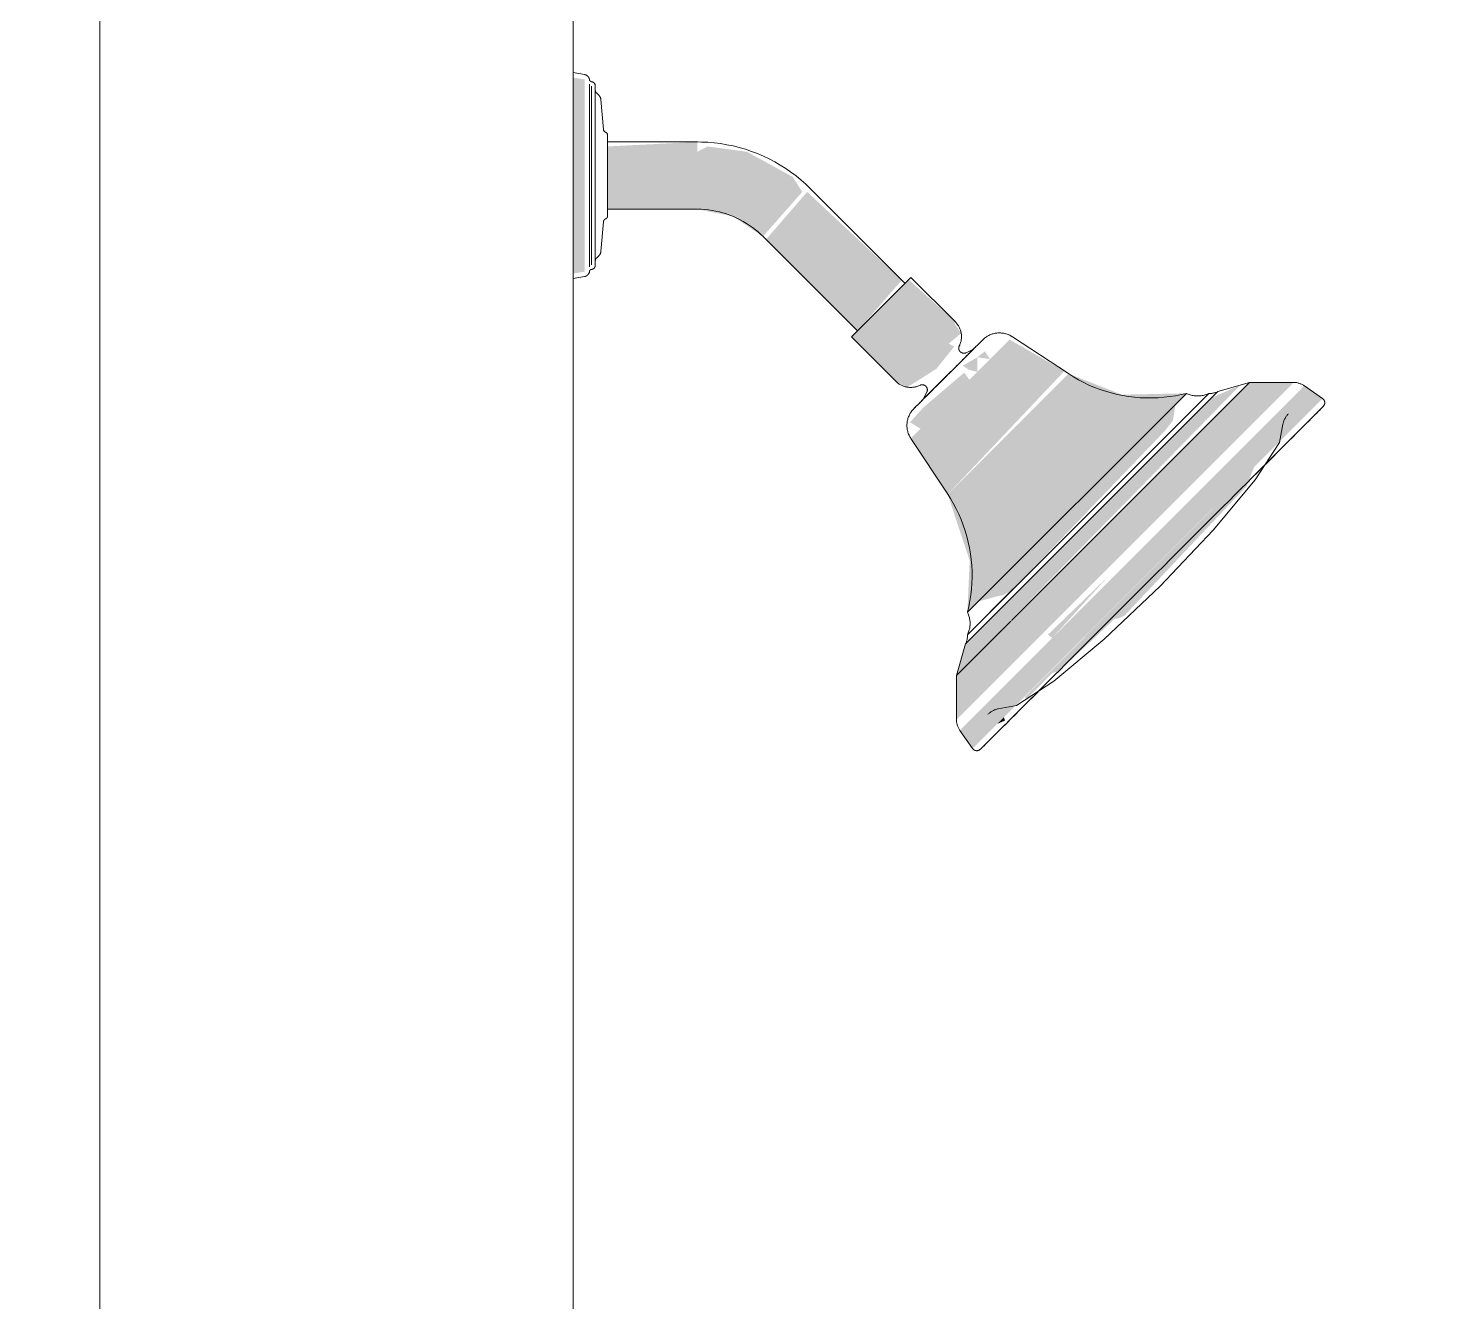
# Model space of a CAD drawing. Header units: inches. Extents: x 20478 to 36684, y -248 to 750.
# Drawn here: x 27383.52 to 27400.36, y 58.62 to 73.75 of the extents above; entities that cross this region are included whole.
import ezdxf

# ---------------------------------------------------------------- set-up
doc = ezdxf.new("R2010")
doc.units = ezdxf.units.IN
doc.header["$MEASUREMENT"] = 0
for name, color, linetype, lineweight in [('A-WALL-PATT', 111, 'Continuous', 13), ('G-ANNO-TEXT', 231, 'Continuous', 9), ('I-WALL', 2, 'Continuous', 13), ('P-SANR-FIXT', 6, 'Continuous', 9)]:
    doc.layers.add(name, color=color, linetype=linetype, lineweight=lineweight)

# ---------------------------------------------------------------- blocks, each defined once
blk = doc.blocks.new('Shower-Kohler-Devonshire-T396_4X - Oil Rubbed Bronze-V52-Elevation - South')
at = {"layer": 'P-SANR-FIXT'}
for points in [[(25355.328, 72), (25355.465, 72), (25355.465, 73.142), (25355.328, 73.165), (25355.328, 72.225)], [(25356.806, 71.6), (25356.806, 72.4), (25355.738, 72.346), (25355.738, 71.6)], [(25357.584, 71.278), (25357.621, 71.316), (25358.052, 71.806), (25357.94, 71.984), (25357.395, 72.283), (25356.927, 72.346), (25356.806, 72.283), (25356.806, 71.614), (25356.865, 71.588), (25357.227, 71.516), (25357.569, 71.287)], [(25355.328, 70.835), (25355.465, 70.858), (25355.465, 72), (25355.328, 72), (25355.328, 71.058)], [(25358.708, 70.153), (25359.236, 70.757), (25358.111, 71.806), (25357.621, 71.24), (25358.701, 70.16)], [(25359.164, 69.556), (25359.872, 70.263), (25359.318, 70.764), (25358.637, 70.083), (25359.127, 69.593)], [(25359.3, 69.486), (25359.434, 69.568), (25359.649, 69.706), (25359.859, 69.969), (25359.794, 70.003), (25359.941, 70.127), (25359.859, 70.25), (25359.164, 69.556)], [(25359.781, 68.212), (25361.168, 69.677), (25360.516, 70.051), (25359.343, 68.877), (25359.76, 68.244)], [(25360.015, 66.81), (25362.617, 69.412), (25361.853, 69.396), (25361.215, 69.646), (25359.781, 68.212), (25360.042, 67.424), (25360.031, 67.173)], [(25359.885, 65.534), (25363.893, 69.542), (25363.369, 69.542), (25359.885, 66.058), (25359.885, 65.687)], [(25359.885, 66.058), (25363.259, 69.51), (25362.919, 69.36), (25359.993, 66.434)], [(25360.077, 65.191), (25364.236, 69.35), (25364.02, 69.502), (25359.925, 65.407)], [(25360.144, 66.939), (25360.368, 66.999), (25360.446, 67.015), (25360.555, 67.083), (25362.364, 68.968), (25362.456, 69.086), (25362.488, 69.283), (25360.204, 66.999)], [(25360.723, 65.784), (25361.024, 66.09), (25361.103, 66.108), (25361.759, 66.728), (25361.83, 66.744), (25361.883, 66.772), (25363.33, 68.305), (25363.422, 68.535), (25360.694, 65.8)], [(25361.023, 66.505), (25361.696, 67.244), (25360.972, 66.544)], [(25360.372, 65.485), (25360.461, 65.523), (25360.45, 65.563)]]:
    blk.add_hatch(color=10, dxfattribs=at).paths.add_polyline_path(points, flags=0)
h = blk.add_hatch(color=10, dxfattribs=at)
h.paths.add_polyline_path([(25359.458, 68.992), (25360.04, 69.574), (25359.976, 69.658), (25359.488, 69.24), (25359.333, 69.068)], flags=0)
h.paths.add_polyline_path([(25360.133, 69.841), (25360.284, 69.818), (25360.223, 69.911), (25360.164, 69.865)], flags=0)
h.paths.add_polyline_path([(25360.133, 69.667), (25360.133, 69.841), (25359.96, 69.741), (25360.026, 69.695)], flags=0)
at = {"layer": 'P-SANR-FIXT', "color": 250}
for p, q in [((25355.465, 73.201), (25355.328, 73.225)), ((25355.524, 72), (25355.524, 73.085)), ((25355.524, 73.085), (25355.524, 72)), ((25355.549, 72), (25355.549, 73.061)), ((25355.549, 73.061), (25355.549, 72)), ((25355.637, 72.951), (25355.606, 72.982)), ((25355.69, 72.548), (25355.659, 72.903)), ((25356.806, 72.4), (25355.738, 72.4)), ((25355.738, 72), (25355.738, 72.4)), ((25355.524, 72), (25355.524, 70.915)), ((25355.524, 70.915), (25355.524, 72)), ((25355.549, 72), (25355.549, 70.939)), ((25355.549, 70.939), (25355.549, 72)), ((25355.738, 71.6), (25355.738, 72)), ((25359.274, 70.719), (25358.149, 71.844)), ((25355.738, 71.6), (25356.806, 71.6)), ((25355.659, 71.097), (25355.69, 71.452)), ((25357.584, 71.278), (25358.708, 70.153)), ((25355.606, 71.018), (25355.637, 71.049)), ((25355.328, 70.775), (25355.465, 70.799)), ((25358.637, 70.083), (25359.344, 70.79)), ((25359.872, 70.263), (25359.344, 70.79)), ((25358.637, 70.083), (25359.164, 69.556)), ((25361.215, 69.646), (25360.55, 70.084)), ((25360.086, 69.937), (25359.49, 69.341)), ((25359.49, 69.341), (25360.086, 69.937)), ((25360.086, 69.937), (25360, 69.894)), ((25363.369, 69.542), (25360.541, 66.714)), ((25363.369, 69.542), (25362.993, 69.434)), ((25363.893, 69.542), (25363.369, 69.542)), ((25359.533, 69.427), (25359.49, 69.341)), ((25362.993, 69.434), (25359.993, 66.434)), ((25362.884, 69.412), (25360.015, 66.543)), ((25362.617, 69.412), (25360.015, 66.81)), ((25362.571, 69.099), (25362.884, 69.412)), ((25364.236, 69.35), (25364.02, 69.502)), ((25359.343, 68.877), (25359.781, 68.212)), ((25360.015, 66.543), (25360.555, 67.083)), ((25360.531, 66.704), (25359.885, 66.058)), ((25359.993, 66.434), (25359.885, 66.058)), ((25359.885, 66.058), (25359.885, 65.534)), ((25359.925, 65.407), (25360.077, 65.191))]:
    blk.add_line(p, q, dxfattribs=at)
at = {"layer": 'P-SANR-FIXT', "color": 250, "flags": 128}
for points in [[(25355.465, 73.201), (25355.467, 73.2), (25355.47, 73.199), (25355.473, 73.199), (25355.476, 73.198), (25355.479, 73.197), (25355.481, 73.196), (25355.484, 73.194), (25355.486, 73.193), (25355.489, 73.192), (25355.492, 73.19), (25355.494, 73.188), (25355.496, 73.187), (25355.499, 73.185), (25355.501, 73.183), (25355.503, 73.181), (25355.505, 73.179), (25355.507, 73.177), (25355.509, 73.174), (25355.511, 73.172), (25355.512, 73.17), (25355.514, 73.167), (25355.515, 73.165), (25355.517, 73.162), (25355.518, 73.16), (25355.519, 73.157), (25355.52, 73.154), (25355.521, 73.151), (25355.522, 73.149), (25355.523, 73.146), (25355.523, 73.143), (25355.524, 73.141)], [(25355.524, 73.141), (25355.524, 73.14), (25355.524, 73.139), (25355.524, 73.138), (25355.524, 73.137), (25355.524, 73.136), (25355.525, 73.135), (25355.525, 73.134), (25355.525, 73.133), (25355.525, 73.132), (25355.526, 73.131), (25355.526, 73.13), (25355.527, 73.129), (25355.527, 73.128), (25355.528, 73.127), (25355.528, 73.127), (25355.529, 73.126), (25355.529, 73.125), (25355.53, 73.124), (25355.531, 73.123), (25355.531, 73.123), (25355.532, 73.122), (25355.533, 73.121), (25355.534, 73.121), (25355.535, 73.12), (25355.535, 73.12), (25355.536, 73.119), (25355.537, 73.119), (25355.538, 73.118), (25355.539, 73.118), (25355.54, 73.117), (25355.541, 73.117), (25355.542, 73.117), (25355.543, 73.116), (25355.544, 73.116), (25355.545, 73.116), (25355.546, 73.116), (25355.547, 73.116), (25355.548, 73.116), (25355.549, 73.116), (25355.549, 73.116)], [(25355.549, 73.116), (25355.551, 73.115), (25355.553, 73.115), (25355.555, 73.114), (25355.557, 73.114), (25355.559, 73.113), (25355.561, 73.113), (25355.563, 73.112), (25355.565, 73.111), (25355.566, 73.11), (25355.568, 73.109), (25355.57, 73.108), (25355.572, 73.107), (25355.573, 73.106), (25355.575, 73.104), (25355.576, 73.103), (25355.578, 73.102), (25355.579, 73.1), (25355.581, 73.099), (25355.582, 73.097), (25355.583, 73.095), (25355.585, 73.094), (25355.586, 73.092), (25355.587, 73.09), (25355.588, 73.088), (25355.589, 73.087), (25355.589, 73.085), (25355.59, 73.083), (25355.591, 73.081), (25355.591, 73.079), (25355.592, 73.077), (25355.592, 73.075), (25355.593, 73.073), (25355.593, 73.071), (25355.593, 73.069), (25355.593, 73.067), (25355.593, 73.065)], [(25355.593, 72), (25355.593, 72.043), (25355.593, 72.085), (25355.593, 72.127), (25355.593, 72.17), (25355.593, 72.212), (25355.593, 72.253), (25355.593, 72.294), (25355.593, 72.335), (25355.593, 72.375), (25355.593, 72.415), (25355.593, 72.454), (25355.593, 72.492), (25355.593, 72.529), (25355.593, 72.566), (25355.593, 72.601), (25355.593, 72.636), (25355.593, 72.67), (25355.593, 72.702), (25355.593, 72.734), (25355.593, 72.764), (25355.593, 72.793), (25355.593, 72.821), (25355.593, 72.847), (25355.593, 72.872), (25355.593, 72.896), (25355.593, 72.918), (25355.593, 72.939), (25355.593, 72.959), (25355.593, 72.976), (25355.593, 72.993), (25355.593, 73.007), (25355.593, 73.02), (25355.593, 73.032), (25355.593, 73.041), (25355.593, 73.049), (25355.593, 73.056), (25355.593, 73.061), (25355.593, 73.064), (25355.593, 73.065)], [(25355.593, 73.065), (25355.593, 73.064), (25355.593, 73.062), (25355.593, 73.057), (25355.593, 73.051), (25355.593, 73.044), (25355.593, 73.034), (25355.593, 73.023), (25355.593, 73.011), (25355.593, 72.997), (25355.593, 72.981), (25355.593, 72.964), (25355.593, 72.945), (25355.593, 72.924), (25355.593, 72.902), (25355.593, 72.879), (25355.593, 72.854), (25355.593, 72.828), (25355.593, 72.801), (25355.593, 72.772), (25355.593, 72.742), (25355.593, 72.711), (25355.593, 72.679), (25355.593, 72.645), (25355.593, 72.611), (25355.593, 72.575), (25355.593, 72.539), (25355.593, 72.502), (25355.593, 72.464), (25355.593, 72.425), (25355.593, 72.386), (25355.593, 72.346), (25355.593, 72.305), (25355.593, 72.264), (25355.593, 72.223), (25355.593, 72.181), (25355.593, 72.139), (25355.593, 72.097), (25355.593, 72.054), (25355.593, 72.011), (25355.593, 72)], [(25355.593, 73.012), (25355.593, 73.01), (25355.594, 73.009), (25355.594, 73.007), (25355.594, 73.005), (25355.594, 73.004), (25355.595, 73.002), (25355.595, 73), (25355.596, 72.999), (25355.596, 72.997), (25355.597, 72.995), (25355.597, 72.994), (25355.598, 72.992), (25355.599, 72.991), (25355.6, 72.989), (25355.601, 72.988), (25355.602, 72.987), (25355.603, 72.985), (25355.604, 72.984), (25355.605, 72.983), (25355.606, 72.982)], [(25355.637, 72.951), (25355.639, 72.948), (25355.641, 72.946), (25355.643, 72.944), (25355.645, 72.941), (25355.647, 72.939), (25355.648, 72.936), (25355.65, 72.934), (25355.651, 72.931), (25355.653, 72.928), (25355.654, 72.925), (25355.655, 72.923), (25355.656, 72.92), (25355.657, 72.917), (25355.657, 72.914), (25355.658, 72.911), (25355.659, 72.908), (25355.659, 72.905), (25355.659, 72.903)], [(25355.69, 72.548), (25355.69, 72.546), (25355.691, 72.545), (25355.691, 72.543), (25355.691, 72.542), (25355.692, 72.54), (25355.692, 72.539), (25355.693, 72.537), (25355.693, 72.536), (25355.694, 72.534), (25355.695, 72.533), (25355.695, 72.532), (25355.696, 72.531), (25355.697, 72.529), (25355.698, 72.528), (25355.699, 72.527), (25355.7, 72.526), (25355.701, 72.525), (25355.702, 72.524), (25355.703, 72.522), (25355.704, 72.522), (25355.705, 72.521), (25355.706, 72.52), (25355.708, 72.519), (25355.709, 72.518), (25355.71, 72.517), (25355.712, 72.517), (25355.713, 72.516), (25355.714, 72.515), (25355.715, 72.515)], [(25355.715, 72.515), (25355.716, 72.515), (25355.718, 72.514), (25355.719, 72.514), (25355.72, 72.513), (25355.721, 72.512), (25355.722, 72.512), (25355.724, 72.511), (25355.725, 72.51), (25355.726, 72.509), (25355.727, 72.508), (25355.728, 72.507), (25355.729, 72.506), (25355.73, 72.505), (25355.731, 72.504), (25355.731, 72.503), (25355.732, 72.502), (25355.733, 72.501), (25355.734, 72.499), (25355.734, 72.498), (25355.735, 72.497), (25355.735, 72.496), (25355.736, 72.494), (25355.736, 72.493), (25355.737, 72.492), (25355.737, 72.49), (25355.737, 72.489), (25355.738, 72.488), (25355.738, 72.486), (25355.738, 72.485), (25355.738, 72.483), (25355.738, 72.483)], [(25355.738, 72), (25355.738, 72.019), (25355.738, 72.039), (25355.738, 72.058), (25355.738, 72.077), (25355.738, 72.096), (25355.738, 72.115), (25355.738, 72.133), (25355.738, 72.152), (25355.738, 72.17), (25355.738, 72.188), (25355.738, 72.206), (25355.738, 72.223), (25355.738, 72.24), (25355.738, 72.256), (25355.738, 72.273), (25355.738, 72.288), (25355.738, 72.303), (25355.738, 72.318), (25355.738, 72.333), (25355.738, 72.346), (25355.738, 72.359), (25355.738, 72.372), (25355.738, 72.384), (25355.738, 72.395), (25355.738, 72.406), (25355.738, 72.416), (25355.738, 72.426), (25355.738, 72.434), (25355.738, 72.443), (25355.738, 72.45), (25355.738, 72.456), (25355.738, 72.462), (25355.738, 72.468), (25355.738, 72.472), (25355.738, 72.476), (25355.738, 72.479), (25355.738, 72.481), (25355.738, 72.482), (25355.738, 72.483)], [(25355.738, 72.483), (25355.738, 72.482), (25355.738, 72.481), (25355.738, 72.479), (25355.738, 72.476), (25355.738, 72.473), (25355.738, 72.469), (25355.738, 72.464), (25355.738, 72.458), (25355.738, 72.452), (25355.738, 72.445), (25355.738, 72.437), (25355.738, 72.428), (25355.738, 72.419), (25355.738, 72.409), (25355.738, 72.398)], [(25358.149, 71.844), (25358.094, 71.896), (25358.038, 71.947), (25357.979, 71.995), (25357.918, 72.04), (25357.856, 72.084), (25357.791, 72.124), (25357.726, 72.162), (25357.658, 72.198), (25357.59, 72.231), (25357.52, 72.261), (25357.449, 72.288), (25357.377, 72.312), (25357.304, 72.333), (25357.23, 72.352), (25357.156, 72.367), (25357.081, 72.38), (25357.006, 72.389), (25356.93, 72.396), (25356.854, 72.399), (25356.806, 72.4)], [(25355.593, 72), (25355.593, 71.957), (25355.593, 71.915), (25355.593, 71.873), (25355.593, 71.83), (25355.593, 71.788), (25355.593, 71.747), (25355.593, 71.706), (25355.593, 71.665), (25355.593, 71.625), (25355.593, 71.585), (25355.593, 71.546), (25355.593, 71.508), (25355.593, 71.471), (25355.593, 71.434), (25355.593, 71.399), (25355.593, 71.364), (25355.593, 71.33), (25355.593, 71.298), (25355.593, 71.266), (25355.593, 71.236), (25355.593, 71.207), (25355.593, 71.179), (25355.593, 71.153), (25355.593, 71.128), (25355.593, 71.104), (25355.593, 71.082), (25355.593, 71.061), (25355.593, 71.041), (25355.593, 71.024), (25355.593, 71.007), (25355.593, 70.993), (25355.593, 70.98), (25355.593, 70.968), (25355.593, 70.959), (25355.593, 70.951), (25355.593, 70.944), (25355.593, 70.939), (25355.593, 70.936), (25355.593, 70.935)], [(25355.593, 70.935), (25355.593, 70.936), (25355.593, 70.938), (25355.593, 70.943), (25355.593, 70.949), (25355.593, 70.956), (25355.593, 70.966), (25355.593, 70.977), (25355.593, 70.989), (25355.593, 71.003), (25355.593, 71.019), (25355.593, 71.036), (25355.593, 71.055), (25355.593, 71.076), (25355.593, 71.098), (25355.593, 71.121), (25355.593, 71.146), (25355.593, 71.172), (25355.593, 71.199), (25355.593, 71.228), (25355.593, 71.258), (25355.593, 71.289), (25355.593, 71.321), (25355.593, 71.355), (25355.593, 71.389), (25355.593, 71.425), (25355.593, 71.461), (25355.593, 71.498), (25355.593, 71.536), (25355.593, 71.575), (25355.593, 71.614), (25355.593, 71.654), (25355.593, 71.695), (25355.593, 71.736), (25355.593, 71.777), (25355.593, 71.819), (25355.593, 71.861), (25355.593, 71.903), (25355.593, 71.946), (25355.593, 71.989), (25355.593, 72)], [(25355.738, 71.517), (25355.738, 71.518), (25355.738, 71.519), (25355.738, 71.521), (25355.738, 71.524), (25355.738, 71.527), (25355.738, 71.531), (25355.738, 71.536), (25355.738, 71.542), (25355.738, 71.548), (25355.738, 71.555), (25355.738, 71.563), (25355.738, 71.572), (25355.738, 71.581), (25355.738, 71.591), (25355.738, 71.602), (25355.738, 71.613), (25355.738, 71.625), (25355.738, 71.637), (25355.738, 71.65), (25355.738, 71.664), (25355.738, 71.678), (25355.738, 71.692), (25355.738, 71.708), (25355.738, 71.723), (25355.738, 71.739), (25355.738, 71.756), (25355.738, 71.773), (25355.738, 71.79), (25355.738, 71.807), (25355.738, 71.825), (25355.738, 71.843), (25355.738, 71.862), (25355.738, 71.88), (25355.738, 71.899), (25355.738, 71.918), (25355.738, 71.937), (25355.738, 71.956), (25355.738, 71.975), (25355.738, 71.995), (25355.738, 72)], [(25355.738, 71.605), (25355.738, 71.594), (25355.738, 71.584), (25355.738, 71.574), (25355.738, 71.566), (25355.738, 71.557), (25355.738, 71.55), (25355.738, 71.544), (25355.738, 71.538), (25355.738, 71.532), (25355.738, 71.528), (25355.738, 71.524), (25355.738, 71.521), (25355.738, 71.519), (25355.738, 71.518), (25355.738, 71.517)], [(25356.806, 71.6), (25356.85, 71.599), (25356.894, 71.596), (25356.937, 71.592), (25356.981, 71.586), (25357.024, 71.578), (25357.067, 71.568), (25357.11, 71.557), (25357.152, 71.544), (25357.193, 71.529), (25357.234, 71.513), (25357.274, 71.495), (25357.314, 71.476), (25357.352, 71.455), (25357.39, 71.432), (25357.427, 71.408), (25357.463, 71.382), (25357.497, 71.355), (25357.531, 71.327), (25357.564, 71.297), (25357.584, 71.278)], [(25355.715, 71.485), (25355.714, 71.484), (25355.712, 71.484), (25355.711, 71.483), (25355.71, 71.482), (25355.708, 71.481), (25355.707, 71.481), (25355.706, 71.48), (25355.705, 71.479), (25355.703, 71.478), (25355.702, 71.477), (25355.701, 71.476), (25355.7, 71.475), (25355.699, 71.474), (25355.698, 71.472), (25355.697, 71.471), (25355.696, 71.47), (25355.696, 71.469), (25355.695, 71.467), (25355.694, 71.466), (25355.693, 71.465), (25355.693, 71.463), (25355.692, 71.462), (25355.692, 71.46), (25355.691, 71.459), (25355.691, 71.458), (25355.691, 71.456), (25355.69, 71.455), (25355.69, 71.453), (25355.69, 71.452)], [(25355.738, 71.517), (25355.738, 71.516), (25355.738, 71.515), (25355.738, 71.513), (25355.737, 71.512), (25355.737, 71.51), (25355.737, 71.509), (25355.737, 71.508), (25355.736, 71.506), (25355.736, 71.505), (25355.735, 71.504), (25355.735, 71.503), (25355.734, 71.501), (25355.733, 71.5), (25355.733, 71.499), (25355.732, 71.498), (25355.731, 71.497), (25355.73, 71.496), (25355.729, 71.494), (25355.728, 71.493), (25355.727, 71.492), (25355.726, 71.492), (25355.725, 71.491), (25355.724, 71.49), (25355.723, 71.489), (25355.722, 71.488), (25355.721, 71.487), (25355.72, 71.487), (25355.718, 71.486), (25355.717, 71.486), (25355.716, 71.485), (25355.715, 71.485)], [(25355.659, 71.097), (25355.659, 71.094), (25355.658, 71.091), (25355.658, 71.088), (25355.657, 71.085), (25355.656, 71.082), (25355.655, 71.079), (25355.654, 71.076), (25355.653, 71.073), (25355.652, 71.07), (25355.651, 71.068), (25355.649, 71.065), (25355.647, 71.062), (25355.646, 71.06), (25355.644, 71.057), (25355.642, 71.055), (25355.64, 71.053), (25355.638, 71.05), (25355.637, 71.049)], [(25355.549, 70.884), (25355.548, 70.884), (25355.547, 70.884), (25355.546, 70.884), (25355.545, 70.884), (25355.544, 70.884), (25355.543, 70.884), (25355.542, 70.883), (25355.541, 70.883), (25355.54, 70.883), (25355.539, 70.882), (25355.538, 70.882), (25355.537, 70.882), (25355.537, 70.881), (25355.536, 70.881), (25355.535, 70.88), (25355.534, 70.879), (25355.533, 70.879), (25355.532, 70.878), (25355.532, 70.877), (25355.531, 70.877), (25355.53, 70.876), (25355.53, 70.875), (25355.529, 70.874), (25355.528, 70.874), (25355.528, 70.873), (25355.527, 70.872), (25355.527, 70.871), (25355.526, 70.87), (25355.526, 70.869), (25355.526, 70.868), (25355.525, 70.867), (25355.525, 70.866), (25355.525, 70.865), (25355.524, 70.864), (25355.524, 70.863), (25355.524, 70.862), (25355.524, 70.861), (25355.524, 70.86), (25355.524, 70.859), (25355.524, 70.859)], [(25355.593, 70.935), (25355.593, 70.933), (25355.593, 70.931), (25355.593, 70.929), (25355.593, 70.927), (25355.592, 70.925), (25355.592, 70.923), (25355.591, 70.921), (25355.591, 70.919), (25355.59, 70.917), (25355.589, 70.915), (25355.589, 70.913), (25355.588, 70.911), (25355.587, 70.91), (25355.586, 70.908), (25355.584, 70.906), (25355.583, 70.905), (25355.582, 70.903), (25355.581, 70.901), (25355.579, 70.9), (25355.578, 70.898), (25355.576, 70.897), (25355.575, 70.896), (25355.573, 70.894), (25355.572, 70.893), (25355.57, 70.892), (25355.568, 70.891), (25355.566, 70.89), (25355.565, 70.889), (25355.563, 70.888), (25355.561, 70.887), (25355.559, 70.887), (25355.557, 70.886), (25355.555, 70.886), (25355.553, 70.885), (25355.551, 70.885), (25355.549, 70.884)], [(25355.606, 71.018), (25355.605, 71.017), (25355.604, 71.016), (25355.602, 71.014), (25355.601, 71.013), (25355.6, 71.012), (25355.6, 71.01), (25355.599, 71.009), (25355.598, 71.007), (25355.597, 71.006), (25355.597, 71.004), (25355.596, 71.002), (25355.595, 71.001), (25355.595, 70.999), (25355.594, 70.997), (25355.594, 70.996), (25355.594, 70.994), (25355.594, 70.992), (25355.593, 70.991), (25355.593, 70.989), (25355.593, 70.988)], [(25355.524, 70.859), (25355.523, 70.856), (25355.523, 70.853), (25355.522, 70.851), (25355.521, 70.848), (25355.52, 70.845), (25355.519, 70.842), (25355.518, 70.84), (25355.516, 70.837), (25355.515, 70.835), (25355.513, 70.832), (25355.512, 70.83), (25355.51, 70.827), (25355.508, 70.825), (25355.506, 70.823), (25355.504, 70.821), (25355.502, 70.819), (25355.5, 70.817), (25355.498, 70.815), (25355.496, 70.813), (25355.493, 70.811), (25355.491, 70.81), (25355.488, 70.808), (25355.486, 70.807), (25355.483, 70.805), (25355.481, 70.804), (25355.478, 70.803), (25355.475, 70.802), (25355.472, 70.801), (25355.47, 70.8), (25355.467, 70.8), (25355.465, 70.799)], [(25359.872, 70.263), (25359.878, 70.255), (25359.885, 70.248), (25359.891, 70.24), (25359.897, 70.232), (25359.903, 70.224), (25359.908, 70.216), (25359.913, 70.207), (25359.918, 70.198), (25359.922, 70.189), (25359.926, 70.18), (25359.93, 70.17), (25359.933, 70.161), (25359.936, 70.151), (25359.938, 70.142), (25359.94, 70.132), (25359.942, 70.122), (25359.943, 70.112), (25359.944, 70.102), (25359.945, 70.092), (25359.945, 70.082), (25359.944, 70.072), (25359.944, 70.062), (25359.942, 70.052), (25359.941, 70.042), (25359.939, 70.033), (25359.937, 70.023), (25359.934, 70.013), (25359.931, 70.004), (25359.927, 69.994), (25359.924, 69.985), (25359.919, 69.976), (25359.919, 69.975)], [(25360.197, 70.048), (25360.197, 70.048), (25360.196, 70.047), (25360.194, 70.045), (25360.192, 70.043), (25360.189, 70.04), (25360.185, 70.037), (25360.181, 70.032), (25360.176, 70.028), (25360.171, 70.022), (25360.165, 70.016), (25360.158, 70.009), (25360.151, 70.002), (25360.143, 69.994), (25360.135, 69.986), (25360.126, 69.977), (25360.116, 69.967), (25360.106, 69.957), (25360.096, 69.947), (25360.085, 69.936), (25360.073, 69.924), (25360.061, 69.912), (25360.049, 69.9), (25360.036, 69.887), (25360.023, 69.874), (25360.009, 69.86), (25359.995, 69.846), (25359.981, 69.832), (25359.966, 69.817), (25359.951, 69.803), (25359.936, 69.787), (25359.921, 69.772), (25359.905, 69.756), (25359.889, 69.741), (25359.874, 69.725), (25359.857, 69.709), (25359.841, 69.692), (25359.825, 69.676), (25359.809, 69.66), (25359.792, 69.644), (25359.776, 69.627), (25359.76, 69.611), (25359.743, 69.594), (25359.727, 69.578), (25359.711, 69.562), (25359.695, 69.546), (25359.679, 69.53), (25359.663, 69.515), (25359.648, 69.499), (25359.633, 69.484), (25359.618, 69.469), (25359.603, 69.454), (25359.588, 69.44), (25359.574, 69.425), (25359.561, 69.412), (25359.547, 69.398), (25359.534, 69.385), (25359.521, 69.373), (25359.509, 69.36), (25359.497, 69.349), (25359.486, 69.337), (25359.475, 69.327), (25359.465, 69.316), (25359.455, 69.306), (25359.446, 69.297), (25359.437, 69.288), (25359.429, 69.28), (25359.422, 69.273), (25359.415, 69.266), (25359.408, 69.259), (25359.402, 69.254), (25359.397, 69.248), (25359.393, 69.244), (25359.389, 69.24), (25359.385, 69.237), (25359.383, 69.234), (25359.381, 69.232), (25359.379, 69.231), (25359.379, 69.23), (25359.379, 69.23)], [(25359.379, 69.23), (25359.379, 69.23), (25359.38, 69.231), (25359.382, 69.233), (25359.384, 69.235), (25359.387, 69.238), (25359.39, 69.242), (25359.395, 69.246), (25359.399, 69.251), (25359.405, 69.256), (25359.411, 69.262), (25359.418, 69.269), (25359.425, 69.276), (25359.433, 69.284), (25359.441, 69.292), (25359.45, 69.301), (25359.46, 69.311), (25359.47, 69.321), (25359.48, 69.331), (25359.491, 69.342), (25359.503, 69.354), (25359.515, 69.366), (25359.527, 69.378), (25359.54, 69.391), (25359.553, 69.404), (25359.567, 69.418), (25359.581, 69.432), (25359.595, 69.446), (25359.61, 69.461), (25359.625, 69.476), (25359.64, 69.491), (25359.655, 69.506), (25359.671, 69.522), (25359.686, 69.538), (25359.702, 69.553), (25359.718, 69.57), (25359.735, 69.586), (25359.751, 69.602), (25359.767, 69.618), (25359.784, 69.635), (25359.8, 69.651), (25359.816, 69.667), (25359.833, 69.684), (25359.849, 69.7), (25359.865, 69.716), (25359.881, 69.732), (25359.897, 69.748), (25359.912, 69.764), (25359.928, 69.779), (25359.943, 69.794), (25359.958, 69.809), (25359.973, 69.824), (25359.987, 69.839), (25360.002, 69.853), (25360.015, 69.867), (25360.029, 69.88), (25360.042, 69.893), (25360.054, 69.906), (25360.067, 69.918), (25360.078, 69.93), (25360.09, 69.941), (25360.101, 69.952), (25360.111, 69.962), (25360.121, 69.972), (25360.13, 69.981), (25360.139, 69.99), (25360.147, 69.998), (25360.154, 70.005), (25360.161, 70.012), (25360.168, 70.019), (25360.174, 70.025), (25360.179, 70.03), (25360.183, 70.034), (25360.187, 70.038), (25360.19, 70.042), (25360.193, 70.044), (25360.195, 70.046), (25360.196, 70.048), (25360.197, 70.048), (25360.197, 70.048)], [(25360.197, 70.048), (25360.205, 70.056), (25360.214, 70.064), (25360.222, 70.071), (25360.231, 70.077), (25360.241, 70.084), (25360.25, 70.09), (25360.26, 70.095), (25360.27, 70.101), (25360.28, 70.106), (25360.29, 70.11), (25360.301, 70.114), (25360.311, 70.118), (25360.322, 70.121), (25360.333, 70.123), (25360.344, 70.126), (25360.355, 70.128), (25360.366, 70.129), (25360.377, 70.13), (25360.388, 70.13), (25360.4, 70.13), (25360.411, 70.13), (25360.422, 70.129), (25360.433, 70.128), (25360.444, 70.126), (25360.455, 70.124), (25360.466, 70.121), (25360.477, 70.118), (25360.488, 70.115), (25360.498, 70.111), (25360.509, 70.107), (25360.519, 70.102), (25360.529, 70.097), (25360.539, 70.091), (25360.548, 70.085), (25360.55, 70.084)], [(25359.919, 69.975), (25359.918, 69.973), (25359.917, 69.971), (25359.916, 69.969), (25359.915, 69.966), (25359.915, 69.964), (25359.914, 69.962), (25359.914, 69.959), (25359.913, 69.957), (25359.913, 69.954), (25359.913, 69.952), (25359.913, 69.95), (25359.913, 69.947), (25359.913, 69.945), (25359.913, 69.942), (25359.913, 69.94), (25359.914, 69.938), (25359.914, 69.935), (25359.915, 69.933), (25359.915, 69.931), (25359.916, 69.928), (25359.917, 69.926), (25359.918, 69.924), (25359.919, 69.922), (25359.92, 69.92), (25359.921, 69.917), (25359.923, 69.915), (25359.924, 69.913), (25359.925, 69.911), (25359.927, 69.91), (25359.929, 69.908), (25359.93, 69.906), (25359.932, 69.904), (25359.934, 69.903), (25359.936, 69.901), (25359.938, 69.9), (25359.94, 69.898), (25359.942, 69.897), (25359.944, 69.896), (25359.946, 69.895), (25359.948, 69.894), (25359.95, 69.893), (25359.952, 69.892), (25359.955, 69.891), (25359.957, 69.89), (25359.959, 69.89), (25359.962, 69.889), (25359.964, 69.889), (25359.967, 69.889), (25359.969, 69.888), (25359.971, 69.888), (25359.974, 69.888), (25359.976, 69.888), (25359.979, 69.888), (25359.981, 69.889), (25359.983, 69.889), (25359.986, 69.89), (25359.988, 69.89), (25359.99, 69.891), (25359.993, 69.891), (25359.995, 69.892), (25359.997, 69.893), (25359.999, 69.894), (25360, 69.894)], [(25359.452, 69.508), (25359.443, 69.504), (25359.433, 69.5), (25359.424, 69.496), (25359.415, 69.493), (25359.405, 69.491), (25359.395, 69.488), (25359.385, 69.486), (25359.376, 69.485), (25359.366, 69.484), (25359.356, 69.483), (25359.346, 69.482), (25359.336, 69.482), (25359.326, 69.483), (25359.316, 69.484), (25359.306, 69.485), (25359.296, 69.486), (25359.286, 69.488), (25359.276, 69.491), (25359.267, 69.494), (25359.257, 69.497), (25359.248, 69.5), (25359.239, 69.504), (25359.23, 69.508), (25359.221, 69.513), (25359.212, 69.518), (25359.204, 69.523), (25359.196, 69.529), (25359.188, 69.535), (25359.18, 69.541), (25359.172, 69.548), (25359.165, 69.555), (25359.164, 69.556)], [(25361.215, 69.646), (25361.274, 69.609), (25361.335, 69.574), (25361.397, 69.541), (25361.46, 69.511), (25361.525, 69.483), (25361.591, 69.458), (25361.657, 69.436), (25361.724, 69.417), (25361.793, 69.4), (25361.861, 69.386), (25361.931, 69.374), (25362, 69.366), (25362.07, 69.36), (25362.14, 69.357), (25362.21, 69.357), (25362.281, 69.359), (25362.35, 69.365), (25362.42, 69.373), (25362.489, 69.384), (25362.558, 69.398), (25362.617, 69.412)], [(25363.893, 69.542), (25363.902, 69.541), (25363.91, 69.541), (25363.919, 69.54), (25363.928, 69.539), (25363.937, 69.537), (25363.945, 69.535), (25363.954, 69.533), (25363.962, 69.53), (25363.971, 69.527), (25363.979, 69.524), (25363.987, 69.521), (25363.995, 69.517), (25364.003, 69.512), (25364.01, 69.508), (25364.018, 69.503), (25364.02, 69.502)], [(25359.533, 69.427), (25359.534, 69.429), (25359.535, 69.432), (25359.535, 69.434), (25359.536, 69.436), (25359.537, 69.439), (25359.537, 69.441), (25359.538, 69.443), (25359.538, 69.446), (25359.539, 69.448), (25359.539, 69.45), (25359.539, 69.453), (25359.539, 69.455), (25359.539, 69.458), (25359.538, 69.46), (25359.538, 69.462), (25359.538, 69.465), (25359.537, 69.467), (25359.537, 69.47), (25359.536, 69.472), (25359.535, 69.474), (25359.534, 69.476), (25359.534, 69.479), (25359.532, 69.481), (25359.531, 69.483), (25359.53, 69.485), (25359.529, 69.487), (25359.528, 69.489), (25359.526, 69.491), (25359.525, 69.493), (25359.523, 69.495), (25359.521, 69.496), (25359.52, 69.498), (25359.518, 69.5), (25359.516, 69.501), (25359.514, 69.503), (25359.512, 69.504), (25359.51, 69.505), (25359.508, 69.507), (25359.506, 69.508), (25359.504, 69.509), (25359.501, 69.51), (25359.499, 69.511), (25359.497, 69.511), (25359.494, 69.512), (25359.492, 69.513), (25359.49, 69.513), (25359.487, 69.514), (25359.485, 69.514), (25359.483, 69.514), (25359.48, 69.514), (25359.478, 69.514), (25359.475, 69.514), (25359.473, 69.514), (25359.471, 69.514), (25359.468, 69.513), (25359.466, 69.513), (25359.463, 69.512), (25359.461, 69.512), (25359.459, 69.511), (25359.457, 69.51), (25359.454, 69.509), (25359.452, 69.508), (25359.452, 69.508)], [(25362.617, 69.412), (25362.628, 69.407), (25362.639, 69.402), (25362.651, 69.398), (25362.662, 69.394), (25362.674, 69.391), (25362.686, 69.388), (25362.698, 69.385), (25362.71, 69.384), (25362.722, 69.382), (25362.734, 69.381), (25362.746, 69.381), (25362.758, 69.381), (25362.77, 69.381), (25362.782, 69.382), (25362.794, 69.384), (25362.806, 69.386), (25362.818, 69.388), (25362.83, 69.391), (25362.841, 69.395), (25362.853, 69.399), (25362.864, 69.403), (25362.875, 69.408), (25362.884, 69.412)], [(25362.884, 69.412), (25362.893, 69.411), (25362.901, 69.411), (25362.91, 69.412), (25362.919, 69.412), (25362.928, 69.414), (25362.936, 69.415), (25362.945, 69.417), (25362.953, 69.419), (25362.962, 69.421), (25362.97, 69.424), (25362.978, 69.427), (25362.986, 69.431), (25362.993, 69.434)], [(25364.236, 69.35), (25364.238, 69.348), (25364.24, 69.347), (25364.242, 69.345), (25364.244, 69.344), (25364.245, 69.342), (25364.247, 69.34), (25364.249, 69.338), (25364.25, 69.337), (25364.251, 69.335), (25364.253, 69.333), (25364.254, 69.331), (25364.255, 69.328), (25364.256, 69.326), (25364.257, 69.324), (25364.258, 69.322), (25364.259, 69.32), (25364.26, 69.317), (25364.26, 69.315), (25364.261, 69.313), (25364.261, 69.31), (25364.261, 69.308), (25364.262, 69.306), (25364.262, 69.303), (25364.262, 69.301), (25364.262, 69.299), (25364.262, 69.296), (25364.261, 69.294), (25364.261, 69.291), (25364.261, 69.289), (25364.26, 69.287), (25364.26, 69.284), (25364.259, 69.282), (25364.258, 69.28), (25364.257, 69.278), (25364.256, 69.275), (25364.255, 69.273), (25364.254, 69.271), (25364.253, 69.269), (25364.252, 69.268)], [(25359.343, 68.877), (25359.337, 68.886), (25359.331, 68.896), (25359.326, 68.906), (25359.321, 68.916), (25359.317, 68.927), (25359.313, 68.937), (25359.309, 68.948), (25359.306, 68.959), (25359.303, 68.969), (25359.301, 68.98), (25359.299, 68.991), (25359.298, 69.003), (25359.297, 69.014), (25359.297, 69.025), (25359.297, 69.036), (25359.297, 69.047), (25359.298, 69.059), (25359.299, 69.07), (25359.301, 69.081), (25359.303, 69.092), (25359.306, 69.103), (25359.309, 69.114), (25359.312, 69.124), (25359.316, 69.135), (25359.321, 69.145), (25359.325, 69.155), (25359.33, 69.165), (25359.336, 69.175), (25359.342, 69.185), (25359.348, 69.194), (25359.355, 69.203), (25359.362, 69.212), (25359.369, 69.22), (25359.377, 69.228), (25359.379, 69.23)], [(25360.18, 65.192), (25360.182, 65.194), (25360.186, 65.199), (25360.195, 65.207), (25360.206, 65.218), (25360.22, 65.233), (25360.238, 65.25), (25360.259, 65.271), (25360.283, 65.295), (25360.31, 65.322), (25360.34, 65.352), (25360.373, 65.385), (25360.409, 65.421), (25360.448, 65.46), (25360.49, 65.502), (25360.534, 65.546), (25360.581, 65.593), (25360.631, 65.643), (25360.683, 65.695), (25360.738, 65.75), (25360.795, 65.807), (25360.854, 65.866), (25360.916, 65.928), (25360.979, 65.991), (25361.045, 66.057), (25361.112, 66.124), (25361.181, 66.193), (25361.252, 66.264), (25361.324, 66.336), (25361.398, 66.41), (25361.473, 66.485), (25361.549, 66.561), (25361.626, 66.638), (25361.704, 66.716), (25361.783, 66.795), (25361.863, 66.875), (25361.943, 66.955), (25362.024, 67.036), (25362.104, 67.117), (25362.186, 67.198), (25362.267, 67.279), (25362.348, 67.36), (25362.428, 67.441), (25362.509, 67.521), (25362.589, 67.601), (25362.668, 67.68), (25362.747, 67.759), (25362.824, 67.837), (25362.901, 67.913), (25362.977, 67.989), (25363.051, 68.063), (25363.124, 68.136), (25363.196, 68.208), (25363.266, 68.278), (25363.334, 68.346), (25363.401, 68.413), (25363.465, 68.477), (25363.528, 68.54), (25363.588, 68.6), (25363.647, 68.659), (25363.702, 68.715), (25363.756, 68.768), (25363.807, 68.819), (25363.856, 68.868), (25363.902, 68.914), (25363.945, 68.957), (25363.985, 68.997), (25364.023, 69.035), (25364.057, 69.07), (25364.089, 69.101), (25364.118, 69.13), (25364.143, 69.156), (25364.166, 69.178), (25364.185, 69.198), (25364.202, 69.214), (25364.215, 69.227), (25364.224, 69.237), (25364.231, 69.243), (25364.234, 69.247), (25364.235, 69.247)], [(25364.235, 69.247), (25364.233, 69.245), (25364.228, 69.241), (25364.22, 69.232), (25364.209, 69.221), (25364.194, 69.207), (25364.177, 69.189), (25364.156, 69.168), (25364.132, 69.144), (25364.105, 69.117), (25364.075, 69.087), (25364.042, 69.054), (25364.006, 69.018), (25363.967, 68.979), (25363.925, 68.937), (25363.881, 68.893), (25363.834, 68.846), (25363.784, 68.796), (25363.732, 68.744), (25363.677, 68.689), (25363.62, 68.632), (25363.561, 68.573), (25363.499, 68.511), (25363.436, 68.448)], [(25364.252, 69.268), (25364.249, 69.264), (25364.246, 69.26), (25364.243, 69.255), (25364.239, 69.251), (25364.235, 69.248), (25364.235, 69.247)], [(25362.306, 67.121), (25362.936, 67.786), (25363.434, 68.385), (25363.725, 68.828), (25363.764, 69.046)], [(25363.764, 69.046), (25363.725, 68.828), (25363.434, 68.385), (25362.936, 67.786), (25362.306, 67.121)], [(25363.829, 69.168), (25363.823, 69.161), (25363.817, 69.154), (25363.811, 69.146), (25363.805, 69.139), (25363.799, 69.131), (25363.794, 69.123), (25363.79, 69.115), (25363.785, 69.106), (25363.781, 69.098), (25363.777, 69.089), (25363.774, 69.08), (25363.771, 69.071), (25363.768, 69.062), (25363.766, 69.053), (25363.764, 69.046)], [(25360.015, 66.81), (25360.031, 66.878), (25360.045, 66.947), (25360.055, 67.016), (25360.063, 67.086), (25360.068, 67.156), (25360.071, 67.226), (25360.07, 67.296), (25360.067, 67.366), (25360.06, 67.436), (25360.051, 67.506), (25360.04, 67.575), (25360.025, 67.644), (25360.008, 67.712), (25359.988, 67.779), (25359.965, 67.846), (25359.94, 67.911), (25359.912, 67.975), (25359.882, 68.039), (25359.849, 68.101), (25359.813, 68.161), (25359.781, 68.212)], [(25360.381, 65.663), (25360.599, 65.702), (25361.042, 65.993), (25361.641, 66.491), (25362.306, 67.121)], [(25362.306, 67.121), (25361.641, 66.491), (25361.042, 65.993), (25360.599, 65.702), (25360.381, 65.663)], [(25360.015, 66.543), (25360.02, 66.554), (25360.025, 66.565), (25360.029, 66.577), (25360.033, 66.588), (25360.036, 66.6), (25360.039, 66.611), (25360.042, 66.623), (25360.043, 66.635), (25360.045, 66.647), (25360.046, 66.659), (25360.046, 66.672), (25360.046, 66.684), (25360.046, 66.696), (25360.045, 66.708), (25360.043, 66.72), (25360.041, 66.732), (25360.039, 66.744), (25360.036, 66.756), (25360.032, 66.767), (25360.029, 66.779), (25360.024, 66.79), (25360.019, 66.801), (25360.015, 66.81)], [(25359.993, 66.434), (25359.997, 66.442), (25360, 66.45), (25360.003, 66.458), (25360.006, 66.466), (25360.008, 66.475), (25360.011, 66.483), (25360.012, 66.492), (25360.014, 66.5), (25360.015, 66.509), (25360.015, 66.518), (25360.016, 66.526), (25360.016, 66.535), (25360.015, 66.543)], [(25361.081, 66.093), (25361.014, 66.026), (25360.95, 65.962), (25360.887, 65.899), (25360.827, 65.839), (25360.768, 65.781), (25360.712, 65.725), (25360.659, 65.671), (25360.608, 65.62), (25360.559, 65.571), (25360.513, 65.525), (25360.47, 65.482), (25360.43, 65.442), (25360.392, 65.404), (25360.357, 65.37), (25360.326, 65.338), (25360.297, 65.309), (25360.271, 65.284), (25360.249, 65.261), (25360.23, 65.242), (25360.213, 65.225), (25360.2, 65.212), (25360.19, 65.203), (25360.184, 65.196), (25360.18, 65.193), (25360.18, 65.192)], [(25360.381, 65.663), (25360.372, 65.661), (25360.363, 65.658), (25360.354, 65.655), (25360.345, 65.652), (25360.336, 65.649), (25360.327, 65.645), (25360.319, 65.641), (25360.31, 65.636), (25360.302, 65.631), (25360.294, 65.626), (25360.286, 65.621), (25360.279, 65.615), (25360.272, 65.609), (25360.265, 65.603), (25360.259, 65.598)], [(25359.925, 65.407), (25359.921, 65.415), (25359.916, 65.422), (25359.912, 65.43), (25359.908, 65.438), (25359.904, 65.446), (25359.9, 65.454), (25359.897, 65.462), (25359.895, 65.471), (25359.892, 65.479), (25359.89, 65.488), (25359.889, 65.497), (25359.887, 65.505), (25359.886, 65.514), (25359.886, 65.523), (25359.885, 65.532), (25359.885, 65.534)], [(25360.159, 65.175), (25360.157, 65.174), (25360.155, 65.172), (25360.153, 65.171), (25360.15, 65.17), (25360.148, 65.169), (25360.146, 65.169), (25360.144, 65.168), (25360.141, 65.167), (25360.139, 65.167), (25360.137, 65.166), (25360.134, 65.166), (25360.132, 65.165), (25360.13, 65.165), (25360.127, 65.165), (25360.125, 65.165), (25360.123, 65.165), (25360.12, 65.165), (25360.118, 65.166), (25360.115, 65.166), (25360.113, 65.167), (25360.111, 65.167), (25360.108, 65.168), (25360.106, 65.169), (25360.104, 65.169), (25360.102, 65.17), (25360.1, 65.171), (25360.097, 65.172), (25360.095, 65.174), (25360.093, 65.175), (25360.091, 65.176), (25360.089, 65.178), (25360.088, 65.179), (25360.086, 65.181), (25360.084, 65.182), (25360.082, 65.184), (25360.081, 65.186), (25360.079, 65.188), (25360.078, 65.19), (25360.077, 65.191)], [(25360.18, 65.192), (25360.176, 65.188), (25360.172, 65.185), (25360.168, 65.182), (25360.164, 65.178), (25360.159, 65.175), (25360.159, 65.175)]]:
    blk.add_lwpolyline(points, dxfattribs=at)
blk = doc.blocks.new('Locker Rooms and Restrooms_rvt-2-Elevation - South')
at = {"layer": 'A-WALL-PATT', "lineweight": 9}
h = blk.add_hatch(dxfattribs=at)
h.set_pattern_fill('FP_18', color=252, style=0, pattern_type=2)
h.set_pattern_definition([(90, (26516.45, 0), (-512, 3e-14), []), (180, (26516.45, 0), (-6e-14, -512), [])])
h.paths.add_polyline_path([(25448.378, 32.604), (25448.456, 32.642), (25448.363, 32.755), (25448.376, 32.625)], flags=0)
h.paths.add_polyline_path([(25449.621, 47.616), (25449.675, 47.231), (25449.621, 46.872), (25449.581, 47.339), (25449.621, 47.587)], flags=0)
h.paths.add_polyline_path([(25449.431, 47.632), (25449.448, 47.328), (25449.431, 47.46), (25449.431, 47.616)], flags=0)
h.paths.add_polyline_path([(25433.765, 2.244), (25451.203, 2.244), (25451.203, 31.438), (25450.921, 31.438), (25450.921, 32.25), (25448.869, 32.308), (25448.666, 32.35), (25448.598, 32.38), (25448.429, 32.531), (25448.273, 32.806), (25448.228, 32.806), (25448.234, 33.173), (25448.282, 33), (25448.355, 33), (25448.282, 33.225), (25448.427, 33.483), (25448.622, 33.601), (25448.703, 33.601), (25448.732, 33.565), (25449.117, 33.721), (25449.205, 33.686), (25449.885, 33.735), (25450.921, 33.75), (25450.921, 34.563), (25451.203, 34.563), (25451.203, 48.268), (25450.015, 48.268), (25450.015, 44.553), (25449.833, 44.553), (25449.785, 45.206), (25449.747, 45.575), (25449.675, 48.215), (25449.621, 48.268), (25449.469, 48.215), (25449.431, 48.268), (25449.39, 48.215), (25449.333, 47.551), (25449.318, 47.786), (25449.301, 46.93), (25449.2, 46.983), (25449.2, 48.268), (25449.084, 48.209), (25449.084, 47.004), (25448.304, 47.004), (25447.478, 47.255), (25447.075, 47.478), (25447.075, 48.268), (25433.765, 48.268), (25433.765, 17.884)], flags=0)
h.paths.add_polyline_path([(25498.253, 32.604), (25498.331, 32.642), (25498.238, 32.755), (25498.249, 32.642)], flags=0)
h.paths.add_polyline_path([(25456.828, 2.244), (25501.078, 2.244), (25501.078, 31.438), (25500.796, 31.438), (25500.796, 32.25), (25498.744, 32.308), (25498.528, 32.378), (25498.473, 32.38), (25498.304, 32.531), (25498.148, 32.806), (25498.103, 32.806), (25498.109, 33.173), (25498.157, 33), (25498.23, 33), (25498.157, 33.225), (25498.302, 33.483), (25498.497, 33.601), (25498.574, 33.595), (25498.607, 33.565), (25499.041, 33.733), (25499.08, 33.686), (25499.93, 33.729), (25500.796, 33.75), (25500.796, 34.563), (25501.078, 34.563), (25501.078, 48.268), (25459.768, 48.268), (25459.768, 47.437), (25458.873, 47.09), (25458.244, 46.983), (25457.759, 47.004), (25457.759, 48.268), (25457.643, 48.214), (25457.643, 46.939), (25457.542, 46.93), (25457.493, 48), (25457.453, 48), (25457.412, 48), (25457.374, 48.017), (25457.374, 48.268), (25457.222, 48.214), (25457.168, 48.268), (25457.125, 48.214), (25457.107, 47.265), (25457.01, 44.553), (25456.828, 44.553), (25456.828, 34.563), (25457.109, 34.563), (25457.109, 33.75), (25458.845, 33.721), (25459.524, 33.553), (25459.467, 33.516), (25459.569, 33.368), (25459.744, 33.184), (25459.799, 33.184), (25459.811, 33.124), (25459.802, 32.806), (25459.758, 32.764), (25459.433, 32.38), (25459.395, 32.413), (25459.344, 32.413), (25459.217, 32.378), (25459.158, 32.339), (25459.133, 32.293), (25458.305, 32.275), (25457.109, 32.219), (25457.109, 31.438), (25456.828, 31.438), (25456.828, 17.884)], flags=0)
h.paths.add_polyline_path([(25498.744, 32.413), (25498.721, 32.494), (25498.621, 32.491)], flags=0)
h.paths.add_polyline_path([(25448.869, 32.413), (25448.846, 32.494), (25448.779, 32.47)], flags=0)
h.paths.add_polyline_path([(25459.275, 33.516), (25459.222, 33.644), (25459.177, 33.595), (25459.27, 33.52)], flags=0)
h.paths.add_polyline_path([(25460.786, 44.875), (25460.738, 44.933), (25460.88, 44.928)], flags=0)
h.paths.add_polyline_path([(25446.057, 44.875), (25445.963, 44.946), (25446.104, 44.892)], flags=0)
h.paths.add_polyline_path([(25446.066, 44.981), (25445.787, 45.055), (25445.777, 45.569), (25445.797, 45.727), (25446.031, 46.909), (25446.123, 46.909), (25446.033, 47.091), (25446.005, 47.255), (25445.969, 47.38), (25446.579, 47.327), (25446.461, 47.022), (25446.44, 46.873), (25446.448, 45.419), (25446.337, 45.007), (25446.104, 44.991)], flags=0)
h.paths.add_polyline_path([(25460.777, 44.981), (25460.486, 45.018), (25460.387, 45.569), (25460.383, 45.713), (25460.403, 46.873), (25460.487, 46.9), (25460.374, 47.081), (25460.299, 47.255), (25460.264, 47.327), (25460.874, 47.38), (25460.81, 47.091), (25460.88, 46.582), (25461.075, 45.419), (25461.046, 45.054), (25460.859, 45.018)], flags=0)
h.paths.add_polyline_path([(25446.281, 47.432), (25445.986, 47.57), (25446.032, 47.661), (25446.164, 47.661), (25446.199, 48), (25446.245, 48.093), (25446.546, 48.158), (25446.694, 48.19), (25446.984, 48.134), (25446.984, 47.81), (25446.694, 47.81), (25446.565, 47.615), (25446.565, 47.456), (25446.377, 47.451)], flags=0)
h.paths.add_polyline_path([(25460.562, 47.432), (25460.249, 47.519), (25460.278, 47.615), (25460.35, 47.626), (25460.149, 47.81), (25459.859, 47.866), (25459.859, 48.19), (25460.494, 48.134), (25460.598, 48.093), (25460.687, 47.784), (25460.723, 47.654), (25460.811, 47.661), (25460.889, 47.509), (25460.611, 47.451)], flags=0)
h.paths.add_polyline_path([(25465.46, 51.305), (25501.078, 51.305), (25501.078, 96.695), (25433.765, 96.695), (25433.765, 51.305), (25449.833, 51.305), (25449.833, 51.447), (25450.015, 51.447), (25450.015, 51.305), (25451.203, 51.305), (25451.203, 96), (25456.828, 95.999), (25456.828, 73.165), (25456.965, 73.142), (25456.965, 70.858), (25456.828, 70.835), (25456.828, 51.447), (25457.01, 51.447), (25457.01, 51.305), (25465.442, 51.305)], flags=0)
h.paths.add_polyline_path([(25461.577, 65.191), (25461.425, 65.407), (25462.518, 66.509), (25462.472, 66.544), (25463.284, 67.27), (25463.445, 67.427), (25465.52, 69.502), (25465.732, 69.346), (25465.021, 68.562), (25464.1, 67.508), (25463.311, 66.756), (25463.259, 66.728), (25462.906, 66.361), (25461.581, 65.195)], flags=0)
h.paths.add_polyline_path([(25445.266, 65.191), (25444.453, 65.926), (25443.424, 66.827), (25442.667, 67.609), (25442.644, 67.668), (25442.277, 68.021), (25441.134, 69.369), (25441.323, 69.502), (25442.425, 68.409), (25442.46, 68.455), (25443.186, 67.643), (25443.343, 67.482), (25445.417, 65.407), (25445.285, 65.218)], flags=0)
h.paths.add_polyline_path([(25461.385, 65.534), (25461.435, 66.231), (25461.558, 66.499), (25464.568, 69.455), (25464.869, 69.542), (25465.36, 69.509), (25461.472, 65.621)], flags=0)
h.paths.add_polyline_path([(25445.458, 65.534), (25441.45, 69.542), (25442.146, 69.492), (25442.415, 69.369), (25445.371, 66.359), (25445.458, 66.058), (25445.458, 65.611)], flags=0)
h.paths.add_polyline_path([(25445.611, 69.401), (25445.657, 69.467), (25445.734, 69.294), (25445.583, 69.294), (25445.607, 69.387)], flags=0)
h.paths.add_polyline_path([(25445.328, 66.81), (25445.199, 66.939), (25445.106, 66.883), (25444.993, 66.922), (25444.987, 66.884), (25442.814, 69.127), (25443.014, 69.035), (25443.013, 69.113), (25442.863, 69.189), (25442.79, 69.347), (25442.79, 69.409), (25443.492, 69.396), (25444.265, 69.736), (25444.827, 70.051), (25444.927, 69.999), (25444.984, 70.094), (25445.611, 69.401), (25445.523, 69.355), (25446, 68.877), (25445.461, 67.955), (25445.301, 67.424), (25445.311, 67.185)], flags=0)
h.paths.add_polyline_path([(25461.515, 66.81), (25461.531, 67.576), (25461.191, 68.349), (25460.877, 68.911), (25460.91, 69.021), (25460.857, 69.092), (25461.633, 69.818), (25461.661, 69.695), (25462.05, 70.084), (25462.972, 69.545), (25463.503, 69.385), (25464.117, 69.412), (25463.988, 69.283), (25463.928, 69.057), (25464.086, 69.147), (25463.928, 68.956), (25462.009, 67.119), (25461.868, 66.999), (25461.751, 66.957), (25461.577, 66.871), (25461.531, 66.825)], flags=0)
h.paths.add_polyline_path([(25441.71, 68.723), (25441.693, 68.763), (25441.701, 68.729)], flags=0)
h.paths.add_polyline_path([(25445.734, 69.143), (25445.757, 69.294), (25445.845, 69.181), (25445.746, 69.147)], flags=0)
h.paths.add_polyline_path([(25446.042, 69.486), (25445.918, 69.634), (25445.885, 69.568), (25445.583, 69.961), (25445.509, 70.037), (25445.418, 70.159), (25445.583, 70.374), (25446.024, 70.764), (25446.107, 70.757), (25447.232, 71.806), (25447.291, 71.806), (25447.403, 71.984), (25447.954, 72.284), (25448.437, 72.335), (25448.537, 72.346), (25448.537, 72.4), (25449.605, 72.346), (25449.605, 71.6), (25448.478, 71.588), (25448.092, 71.501), (25447.618, 71.136), (25446.654, 70.134), (25446.68, 70.057), (25446.075, 69.502)], flags=0)
h.paths.add_polyline_path([(25459.084, 71.278), (25459.092, 71.361), (25459.079, 71.287)], flags=0)
h.paths.add_polyline_path([(25460.8, 69.486), (25460.561, 69.659), (25460.163, 70.109), (25460.17, 70.191), (25458.872, 71.419), (25458.691, 71.523), (25458.179, 71.6), (25457.238, 71.654), (25457.238, 72.4), (25458.306, 72.346), (25458.306, 72.283), (25458.513, 72.359), (25459.033, 72.255), (25459.518, 71.914), (25459.611, 71.806), (25459.687, 71.806), (25460.793, 70.738), (25460.87, 70.764), (25461.441, 70.127), (25461.32, 69.989), (25461.32, 69.931), (25460.964, 69.659), (25460.877, 69.577), (25460.83, 69.522)], flags=0)
h.paths.add_polyline_path([(25445.822, 69.497), (25445.604, 69.634), (25445.791, 69.526)], flags=0)
h.paths.add_polyline_path([(25461.149, 69.544), (25461.32, 69.742), (25461.26, 69.655), (25461.15, 69.544)], flags=0)
h.paths.add_polyline_path([(25461.54, 69.574), (25461.633, 69.667), (25461.529, 69.667), (25461.536, 69.607)], flags=0)
h.paths.add_polyline_path([(25461.784, 69.818), (25461.664, 69.865), (25461.746, 69.929), (25461.776, 69.841)], flags=0)
h.paths.add_polyline_path([(25450.015, 70.835), (25449.878, 70.858), (25449.878, 73.142), (25450.015, 73.142), (25450.015, 71.058)], flags=0)
h.paths.add_polyline_path([(25448.537, 71.6), (25448.537, 71.654), (25448.504, 71.614)], flags=0)
h.paths.add_polyline_path([(25455.543, 99.732), (25501.078, 99.732), (25501.078, 132.852), (25433.765, 132.852), (25433.765, 99.732), (25448.092, 99.732)], flags=0)
h.paths.add_polyline_path([(25434.647, 145.5), (25447.39, 145.5), (25447.39, 145.562), (25433.765, 145.562), (25433.765, 145.5)], flags=0)
h.paths.add_polyline_path([(25452.89, 145.5), (25495.64, 145.5), (25495.64, 145.562), (25452.89, 145.562)], flags=0)
at = {"layer": 'I-WALL', "color": 130}
for p, q in [((25451.203, 51.297), (25451.203, 96)), ((25456.828, 96), (25456.828, 51.297))]:
    blk.add_line(p, q, dxfattribs=at)
at = {"color": 250, "lineweight": 9}
blk.add_blockref('Shower-Kohler-Devonshire-T396_4X - Oil Rubbed Bronze-V52-Elevation - South', (101.5, 0), dxfattribs=at)

msp = doc.modelspace()

# ---------------------------------------------------------------- linework, layer by layer
at = {"layer": 'G-ANNO-TEXT', "color": 145}
msp.add_arc((27963.3916, 425.57425), 627.26601, 197.19941499, 270, dxfattribs=at)

# ---------------------------------------------------------------- block references
at = {"color": 250, "lineweight": 5}
msp.add_blockref('Locker Rooms and Restrooms_rvt-2-Elevation - South', (1933.17007, 0), dxfattribs=at)

doc.saveas('drawing.dxf')
